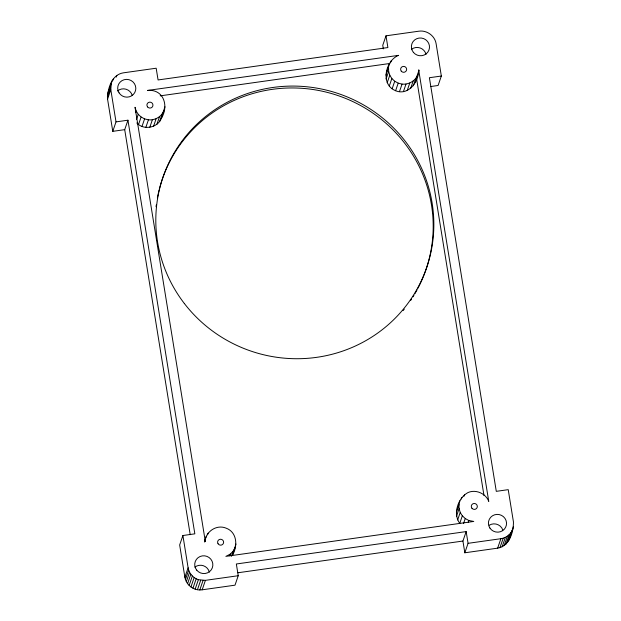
<?xml version="1.0" encoding="UTF-8"?>
<svg xmlns="http://www.w3.org/2000/svg" width="621" height="621" viewBox="0 0 621 621"><rect width="100%" height="100%" fill="white"/><g stroke="black" fill="none" stroke-linecap="round" stroke-linejoin="round"><path stroke-width="0.93" d="M112.774 131.341L116.011 121.887L127.949 120.202L124.712 129.657L112.774 131.341L107.557 99.073C107.464 88.803 111.601 74.699 123.346 72.843L156.174 68.217L158.076 79.954L387.892 47.561L385.998 35.824L418.826 31.197C426.743 29.948 434.941 35.793 436.121 43.765L441.337 76.034L438.1 85.481L430.757 86.521M116.011 121.887L110.794 89.618L111.345 82.733M127.949 120.202L194.839 533.835L182.9 535.519L179.663 544.966L184.879 577.235C186.059 585.207 194.257 591.052 202.174 589.803L235.002 585.176L238.239 575.721L236.345 563.984L466.161 531.592L462.924 541.046L464.826 552.783L497.654 548.157C509.399 546.301 513.536 532.197 513.443 521.927L508.226 489.658L496.288 491.343L429.398 77.718L441.337 76.034M136.799 122.95C144.46 131.543 160.754 126.909 162.151 115.296M161.476 118.114C169.021 105.904 163.665 88.85 147.488 90.449L398.628 55.354C386.774 59.795 380.774 80.598 392.138 88.803C405.777 98.413 418.849 83.594 418.67 69.917L488.758 501.403C486.01 493.695 475.911 489.006 468.032 492.546C457.964 497.91 452.709 513.738 459.742 523.348L462.334 515.787C459.02 511.595 458.042 505.836 459.913 500.821M204.705 542.079C205.497 531.871 216.31 524.062 226.129 528.168C237.408 532.306 237.765 546.356 232.417 555.384L235.941 544.004M385.967 75.141L389.476 63.816M415.193 82.438L416.109 78.681M509.655 538.267L513.443 526.569M107.557 94.431L112.254 80.59M112.898 80.35L113.488 78.626M107.371 96.752L110.608 87.297M107.557 99.073L110.794 89.618M116.243 77.12L116.826 75.397M135.588 112.68L136.162 110.996L135.021 107.278L205.31 541.442L205.279 540.402M136.511 119.356L138.242 114.318L136.162 110.996M138.522 124.565L141.114 117.004L138.242 114.318M141.999 126.443L144.592 118.883L141.114 117.004M145.842 127.39L148.435 119.822C154.978 120.536 161.631 116.709 164.068 110.546M149.785 127.321L152.378 119.76M153.566 126.257L156.15 118.696M156.911 124.27L159.504 116.709M159.613 121.491L162.205 113.93M162.376 114.357L164.969 106.796M184.879 577.235L188.116 567.788L182.9 535.519M185.431 579.509L188.668 570.055L188.116 567.788M186.339 581.667L189.576 572.213L188.668 570.055M187.581 583.67L190.818 574.215L189.576 572.213M189.126 585.456L192.363 576.001L190.818 574.215M204.775 540.782L206.219 536.575M207.561 534.821L208.136 533.136M190.926 586.992L194.163 577.538L192.363 576.001M192.952 588.234L196.182 578.788L194.163 577.538M195.141 589.158L198.378 579.703L205.411 580.348L238.239 575.721M385.998 35.824L382.761 45.279L383.343 48.888M197.447 589.733L200.684 580.278M199.807 589.95L203.044 580.495M202.174 589.803L205.411 580.348M390.788 62.116L391.362 60.431M386.068 79.014L388.661 71.454L388.552 67.573M387.194 82.756L389.786 75.188L388.661 71.454M389.266 86.094L391.851 78.525L389.786 75.188M229.739 555.764L230.313 554.087L233.085 551.262L235.002 547.823M231.361 556.307L233.085 551.262M392.138 88.803L394.723 81.242L391.851 78.525M395.616 90.705L398.201 83.144L394.723 81.242M399.458 91.667L402.051 84.099C408.61 84.844 415.302 81.048 417.778 74.877M403.417 91.621L406.002 84.06M407.205 90.573L409.798 83.012M410.582 88.593L413.167 81.033M413.307 85.822L415.891 78.254M416.396 77.835L419.028 70.173M456.388 512.209L458.973 504.64M461.256 499.059L461.83 497.382M456.497 516.152L459.082 508.591M464.027 496.241L464.601 494.557M457.638 519.948L460.231 512.387M463.53 523.581L465.253 518.543L462.334 515.787M468.211 522.152L468.793 520.476L465.253 518.543M464.826 552.783L468.063 543.328L466.161 531.592M497.654 548.157L500.891 538.702C506.325 537.957 511.168 534.044 512.892 528.82M499.959 547.644L503.196 538.19M502.148 546.783L505.385 537.336M504.174 545.603L507.411 536.148M505.975 544.12L509.212 534.665M507.512 542.374L510.749 532.919M508.746 540.41L511.983 530.955M108.108 92.18L109.017 90.045M386.883 71.376L387.83 69.692M457.32 508.382L458.477 506.317M230.313 554.087L225.873 556.377L473.761 521.438L468.793 520.476M160.21 95.851L389.941 63.474M237.897 572.764L462.924 541.046M468.063 543.328L500.891 538.702M144.592 118.883L148.435 119.822M398.201 83.144L402.051 84.099M196.182 578.788L198.378 579.703M416.435 77.741L484 495.581M124.712 129.657L190.205 534.665M117.501 90.977A9.09 8.865 18.9 0 1 132.211 95.316M194.847 567.136A9.09 8.865 18.9 0 1 209.355 572.104M411.498 49.338A9.09 8.865 18.9 0 1 426.006 54.306M489.239 525.25A9.09 8.865 18.9 0 1 502.839 530.039M159.302 189.258A139.368 135.96 18.9 0 1 343.048 97.404A139.368 135.96 18.9 0 1 417.886 288.315M417.04 289.883A139.368 135.96 18.9 0 1 414.851 293.764M413.935 295.293A139.368 135.96 18.9 0 1 413.004 296.807M411.56 299.058A139.368 135.96 18.9 0 1 410.574 300.541M404.255 309.173A139.368 135.96 18.9 0 1 403.13 310.562M156.057 206.754A139.368 135.96 18.9 0 1 156.275 204.984M157.385 197.952A139.368 135.96 18.9 0 1 159.085 190.119M119.03 92.801A9.09 8.865 18.9 0 0 134.726 92.622A9.09 8.865 18.9 0 0 126.513 79.379A9.09 8.865 18.9 0 0 119.03 92.801M196.748 570.171A9.09 8.865 18.9 0 0 212.258 567.982A9.09 8.865 18.9 0 0 202.368 555.873A9.09 8.865 18.9 0 0 196.748 570.171M413.4 52.366A9.09 8.865 18.9 0 0 428.909 50.177A9.09 8.865 18.9 0 0 419.02 38.075A9.09 8.865 18.9 0 0 413.4 52.366M489.922 528.075A9.09 8.865 18.9 0 0 505.595 527.361A9.09 8.865 18.9 0 0 496.924 514.398A9.09 8.865 18.9 0 0 489.922 528.075M471.96 508.273A3.027 2.958 18.9 0 0 477.13 507.543A3.027 2.958 18.9 0 0 473.831 503.507A3.027 2.958 18.9 0 0 471.96 508.273M218.033 543.709A3.027 2.958 18.9 0 0 223.265 543.654A3.027 2.958 18.9 0 0 220.533 539.238A3.027 2.958 18.9 0 0 218.033 543.709M401.282 71.174A3.027 2.958 18.9 0 0 406.445 70.445A3.027 2.958 18.9 0 0 403.153 66.416A3.027 2.958 18.9 0 0 401.282 71.174M147.581 106.936A3.027 2.958 18.9 0 0 152.75 106.207A3.027 2.958 18.9 0 0 149.459 102.17A3.027 2.958 18.9 0 0 147.581 106.936M184.321 303.459A139.368 135.96 18.9 0 0 423.126 276.787A139.368 135.96 18.9 0 0 277.028 86.948A139.368 135.96 18.9 0 0 184.321 303.459"/></g></svg>
